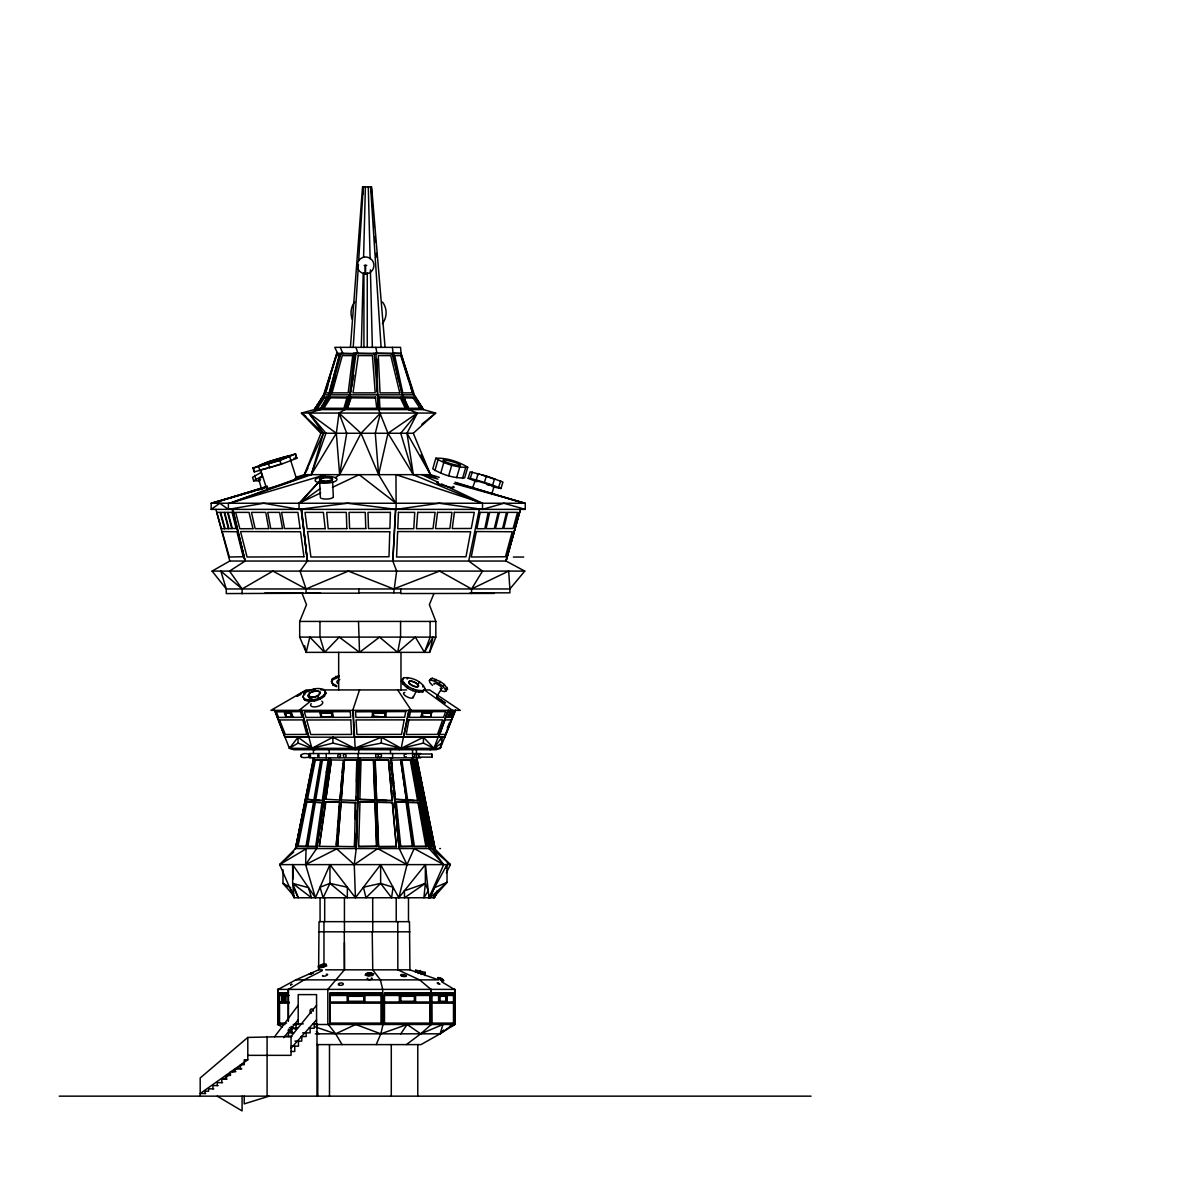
<?xml version="1.0" encoding="UTF-8"?>
<svg xmlns="http://www.w3.org/2000/svg" width="1185" height="1185" viewBox="0 0 1185 1185"><rect width="100%" height="100%" fill="white"/><g stroke="black" fill="none" stroke-linecap="round" stroke-linejoin="round"><path stroke-width="1.5" d="M377.037 391.257L377.052 382.325M377.052 376.963L377.067 359.085M295.791 979.862L318.617 969.834L319.046 921.663L409.492 921.663L409.921 969.834L438.465 979.862L295.791 979.862L278.179 989.386L278.179 1024.492M373.334 716.451L373.379 712.748L385.229 712.689L385.229 716.925L373.334 716.451L385.229 716.925M373.512 716.807L373.379 712.748M385.954 717.31L386.088 711.667M361.306 347.353L363.188 273.572M363.602 256.967L365.395 186.889M358.655 846.52L359.973 801.786L375.097 802.126L376.726 846.386L358.655 846.52L376.726 846.386M359.855 799.475L361.04 759.94L373.556 759.955L375.023 799.831L359.855 799.475L375.023 799.831M306.056 848.564L305.626 864.62L315.417 897.756L329.948 864.62L355.426 897.756L380.637 864.62L398.827 897.756L425.356 864.62L429.014 897.756L447.026 864.62L447.026 882.381L433.429 897.756L434.821 894.882M356.818 826.789L356.241 848.564L354.271 864.62L355.426 897.756M356.966 821.353L357.248 810.466M357.737 792.321L358.359 768.739M358.551 761.481L358.655 757.852M358.788 757.852L356.241 848.564L359.751 757.852M341.058 802.171L337.518 846.386L341.058 802.171L355.426 802.512L354.493 846.653L354.907 833.84M356.078 796.972L355.959 800.645L356.789 759.97L344.435 759.955L341.236 799.89L344.435 759.955M355.367 819.205L355.426 802.512M356.537 782.263L356.789 759.97M385.051 716.555L385.229 712.689M392.783 561.038L395.538 509.372M395.731 509.372L392.827 561.038L396.664 571.096L393.687 592.9M362.951 194.266L363.395 186.889M353.234 347.353L358.433 264.344M358.655 260.656L363.277 186.889M372.179 717.355L372.534 711.741M253.086 468.149L268.743 461.528L295.569 453.899L296.724 458.358L281.126 464.283L254.286 471.911L253.086 468.149L279.912 460.506L295.569 453.899M254.286 471.911L253.131 467.438M350.419 347.353L362.536 186.889L371.616 186.889L385.066 347.353M339.414 802.126L336.155 846.564L319.269 846.342L325.505 801.786L339.814 802.304L325.505 801.786M336.318 844.727L337.073 835.499M337.532 829.974L338.288 820.746M338.747 815.206L339.502 805.993M339.991 800.008L343.28 760.133L331.356 759.94L325.845 799.297L339.991 800.008L340.747 790.943M341.043 787.329L341.932 776.442M342.243 772.827L342.983 763.762M425.356 883.388L404.559 897.756L404.366 890.824L425.356 883.388L423.904 897.756L428.244 890.824L425.356 883.388L425.356 864.62M335.207 477.836L339.636 474.667L336.333 433.266L339.014 413.061L344.805 409.61L349.797 394.827L354.389 353.723L341.087 353.219L329.785 394.827L320.231 409.61L308.841 413.061L323.416 433.266L311.27 474.667L229.772 503.255L325.46 474.667L321.787 478.755M448.33 710.304L438.406 737.159L284.993 737.174L289.421 748.327L293.821 749.735L436.021 749.735L440.287 748.327L440.924 743.558M441.353 740.388L441.768 737.218L433.947 748.327L430.051 749.735M350.701 391.257L344.805 409.61L350.39 394.827L356.063 353.219L374.238 353.723L378.578 409.61L387.999 433.266L413.328 474.667L479.688 502.544M325.89 801.964L319.269 846.342M329.43 757.852L316.632 848.564L305.626 864.62L337.34 848.564M321.994 802.512L314.366 802.171L306.9 846.386L315.714 846.446L321.994 802.512L322.957 802.734L322.172 808.214M328.082 759.97L322.29 800.438L314.751 799.89L321.49 759.955L329.03 760.192L325.756 783.063M319.283 828.345L318.765 832.003L319.402 828.567M320.069 822.864L320.587 819.205M321.12 815.532L321.639 811.873M323.238 800.645L323.994 795.372M324.497 791.847L325.253 786.573M320.394 692.87C318.972 697.135 312.07 698.676 308.441 696.35L308.13 695.654C309.566 691.388 316.469 689.848 320.098 692.173L320.394 692.87L319.328 691.359L316.943 690.825L310.811 692.218L308.056 695.388L308.752 697.609M321.209 816.169L321.727 812.629M322.498 807.311L323.268 802.008M325.46 787.033L324.275 799.89L329.415 759.837L325.979 783.404M320.839 823.427L321.357 819.887M321.876 816.346L322.394 812.806M323.164 807.489L323.935 802.186M326.393 772.546L326.927 768.917M319.683 823.471L320.217 819.931M320.735 816.406L321.253 812.866M322.039 807.548L322.824 802.245M323.149 799.979L329.045 760.044M319.624 828.611L316.632 848.564L330.408 757.852L326.453 783.255M321.535 815.902L322.083 812.288M322.898 806.837L323.446 803.208M323.994 799.579L325.905 786.884M306.9 846.386L307.863 846.608L315.328 802.378L322.957 802.734M314.529 759.94L321.476 760.133L314.529 759.94L306.619 799.297L315.699 800.097L322.438 760.178L329.03 760.192M313.892 799.831L320.676 759.955M307.078 844.801L307.685 841.261M308.278 837.706L308.885 834.166M309.492 830.626L310.085 827.086M310.692 823.545L311.299 820.005M311.892 816.465L312.499 812.925M315.314 796.379L315.921 792.765M316.543 789.136L317.165 785.507M317.773 781.893L320.557 765.569M408.736 710.304L401.211 748.327L399.197 749.735M433.873 593.685L429.355 604.706L435.828 621.429L435.828 637.115L429.651 652.357L306.174 652.357L309.833 637.115L324.572 652.357L339.236 637.115L359.514 652.357L379.541 637.115L397.671 652.357L400.574 637.115L400.574 621.429M351.397 387.688L353.826 375.171M306.515 802.171L304.886 802.512L296.146 846.446L297.228 846.653M306.367 800.645L305.3 800.438L313.344 759.97L314.692 759.955M308.115 791.847L308.811 788.336M311.611 774.264L313.358 765.466M437.65 891.12L434.48 897.756L294.073 897.756L279.675 864.62L295.48 848.564L313.551 757.852M297.168 846.342L306.115 801.786L313.507 802.126L305.982 846.386L297.168 846.342L306.782 846.564M297.968 846.52L306.915 801.964L314.306 802.304M306.619 799.297L307.419 799.475L315.328 760.118M416.883 757.852L435.088 848.564L295.48 848.564L314.277 757.852M403.641 737.144L409.195 710.289M479.347 509.372L468.682 561.038L482.517 571.096L471.556 588.96L471.556 593.537M323.312 481.717L324.038 480.992A6.503 1.985 -2.6 0 0 332.467 478.503A6.503 1.985 -2.6 0 0 322.572 477.466A6.503 1.985 -2.6 0 0 322.513 480.829C326.586 480.043 323.535 484.754 323.283 480.917M295.48 848.564L308.589 788.099M311.67 773.864L314.751 759.644M429.651 652.357L432.969 637.115L424.467 652.357L415.342 637.115L397.671 652.357M421.771 716.466L422.63 712.763L430.97 712.703L430.659 716.94L421.771 716.466L430.659 716.94M422.452 716.821L422.63 712.763M383.007 1024.492L380.829 1033.824L376.208 1044.607M317.758 755.378C319.18 751.957 319.58 759.422 317.787 756.489M431.814 757.156L418.572 757.126L418.646 754.015L431.784 753.986L431.814 757.156L431.784 753.986M430.436 717.34L431.799 711.681M398.827 897.756L407.003 864.62L414.143 848.564L443.708 864.62L429.014 897.756M415.728 970.174L415.298 971.804L424.778 974.011L424.971 975.536L425.208 972.381L415.728 970.174L415.905 971.715M419.949 972.144L420.379 970.515M424.778 974.011L425.208 972.381M420.749 717.369L422.26 711.755M320.528 593.181L226.276 593.581L226.276 588.96L212.1 571.096L229.727 561.038L506.025 561.038L520.378 509.372M506.025 561.038L520.422 509.372L506.025 561.038L524.777 571.096L509.891 588.96L509.891 592.841L470.134 592.841M506.425 557.009L513.105 533.25M514.838 527.103L518.986 512.379M289.895 746.831L289.421 748.327L440.287 748.327L441.768 743.114L441.768 737.218M347.146 397.079L343.917 408.292L322.261 408.262L329.4 396.901L347.146 397.079L348.197 398.027L330.437 397.849L329.4 396.901M345.887 406.025L347.738 399.626M309.537 754.549C307.833 757.126 311.522 758.178 310.381 754.875C300.249 750.135 295.806 760.281 309.566 756.948M301.286 756.904L301.286 754.578M435.828 458.24L432.762 468.86C441.961 474.607 453.825 478.399 464.653 477.896L467.719 467.275C458.521 461.528 446.671 457.736 435.828 458.24C445.042 463.987 456.892 467.779 467.719 467.275M434.91 470.623L437.976 460.002M440.746 473.111L443.812 462.491M448.715 475.674L451.781 465.053M456.684 477.629L459.75 467.008M462.52 478.444L465.587 467.823M326.156 391.406L327.756 386.266M333.37 384.547L330.156 394.827L320.231 409.61L329 394.827L340.08 353.723L336.733 353.219L324.112 394.827L314.232 409.61L301.479 413.061L320.883 433.266L413.284 433.266L435.65 413.061L423.519 409.61L314.232 409.61L324.009 396.308M334.437 381.126L336.051 375.986M316.943 1044.607L421.001 1044.607L440.065 1033.824L442.983 1024.492L420.705 1033.824L406.366 1044.607M476.488 481.702L468.149 478.266L470.178 471.837L486.413 475.955L502.958 482.088L500.944 488.516L492.886 486.828M468.149 478.266L470.267 478.444L472.297 472.015M472.933 486.887L475.274 480.34L492.797 485.687L494.13 486.383L491.582 494.486M470.267 478.444L476.207 479.955L478.236 473.526M476.207 479.955L484.384 482.384L486.413 475.955M500.944 488.516L492.604 485.08L494.619 478.651M498.663 487.316L500.677 480.888M325.845 391.109L330.289 377.171M314.366 409.61L323.564 394.827L336.91 353.723L341.591 353.426M352.73 710.348L359.514 689.937M347.116 409.195L350.908 396.901L375.393 397.079L375.601 398.027L351.115 397.849L347.116 409.195L376.874 409.225L375.393 397.079M315.003 749.735L298.042 737.218L289.421 748.327L298.042 743.114L311.892 748.327L332.896 743.114L354.596 748.327L381.348 743.114L401.211 748.327L423.43 743.114L433.947 748.327L448.063 710.304M448.434 716.466L449.782 712.763L451.322 712.703L452.27 713.059L450.833 716.94L448.434 716.466L450.833 716.94M449.382 716.821L450.73 713.118L452.27 713.059M449.722 717.325L451.811 711.681M424.467 652.357L430.111 637.115L430.111 621.429M447.96 717.355L450.048 711.755M434.48 897.756L437.028 891.046M445.782 867.924L447.026 864.62M336.525 685.434L336.688 686.707L333.074 685.152L331.445 681.375L332.526 678.605L338.969 675.494M331.607 682.649L332.526 678.605M440.287 748.327L455.603 710.304M455.262 710.304L444.76 737.159L403.67 737.218L354.182 737.203L352.819 710.289M308.056 695.388L311.448 697.165L314.573 696.854L317.58 695.773L320.335 692.603M447.323 728.034L449.233 723.176M295.539 477.407L304.352 474.667L320.883 433.266M304.619 645.81L306.174 652.357L299.686 637.115L299.686 621.429L306.5 604.706L302.205 593.685M439.294 477.362L430.496 474.667L304.352 474.667L323.416 433.266L301.479 413.061L435.65 413.061L421.816 424.274M402.145 679.672L401.448 681.182C405.018 688.752 414.72 692.662 422.793 691.981L425.015 688.544C421.46 680.975 411.743 677.065 403.685 677.746L402.145 679.672C405.714 687.241 415.431 691.151 423.489 690.47L425.015 688.544M402.989 679.257L403.685 677.746M402.989 684.293L403.685 682.782M407.166 679.035L407.862 677.524M407.166 687.759L407.862 686.248M412.884 690.662L413.58 689.152M418.601 683.478L419.297 681.967M413.18 697.624L416.172 691.181M418.601 692.203L419.297 690.692M422.793 686.944L423.489 685.434M422.793 691.981L423.489 690.47M329.948 883.388L323.135 897.756L320.039 887.224L329.948 883.388L347.338 887.224L347.338 897.756L329.948 883.388L329.948 864.62M446.375 872.901L450.344 864.62L434.495 848.564L430.614 830.774M302.945 696.499L304.471 693.506C309.833 689.226 317.491 687.063 324.068 689.611L325.905 693.284L324.394 696.291C319.017 700.572 311.359 702.72 304.782 700.172L302.945 696.499L304.782 700.172M304.471 698.913C311.048 701.461 318.706 699.298 324.068 695.017L325.579 692.01M395.82 503.255L378.622 474.667L387.999 433.266L417.387 413.061L400.708 433.266L413.328 474.667L407.003 433.266L417.387 413.061L408.647 409.61L403.107 398.116M304.352 474.667L307.863 468.297M438.006 977.714C445.308 977.847 443.768 984.187 438.006 977.714L442.346 979.951M439.028 978.973L438.169 977.418M418.601 753.986L418.675 757.067M327.193 397.079L322.957 396.901L315.432 408.262L320.691 408.292L327.193 397.079L328.689 398.027M325.905 402.826L327.756 399.626M432.525 685.419L429.888 682.619L429.4 680.708L430.599 678.783L432.377 678.264L440.346 681.582L444.405 684.53L447.53 689.24L444.553 691.67L440.983 690.648M429.4 680.708L432.377 678.264M431.162 680.19L434.732 681.227L435.932 679.301M434.732 681.227L439.131 683.508L440.346 681.582M436.747 696.469L441.812 688.381M446.315 691.166L443.19 686.456L444.405 684.53M445.827 689.255L447.026 687.33M322.261 408.262L323.312 409.195L330.437 397.849M318.735 404.085L323.298 397.079L324.66 398.027M315.432 408.262L316.913 409.195L324.453 397.849L327.267 397.967M400.767 1033.824L407.136 1024.492L420.705 1033.824L431.266 1024.492M274.565 1036.771L298.205 1005.265M379.052 405.951L379.289 396.901L401.167 397.079L406.455 408.292L405.744 409.225L379.23 409.195M378.578 397.849L400.441 398.027L401.167 397.079M440.183 978.188C441.205 977.877 437.68 978.351 441.383 979.551M283.63 1037.69L298.205 1019.796M247.798 1055.346L291.051 1055.346L291.051 1036.46L316.558 1005.265M344.435 942.682L344.435 969.834L327.815 989.386L327.815 1024.492M319.328 481.466L299.716 503.255L320.424 488.427M291.051 1048.192L316.558 1019.796M456.847 483.347L525.266 503.255L525.266 509.372L503.892 503.255L482.517 509.372L439.309 503.255L396.101 509.372L347.575 503.255L299.035 509.372L299.035 503.255L319.461 481.154M321.861 478.562L325.46 474.667M361.04 759.94L373.556 759.955M388.621 759.97L375.023 760.178L388.621 759.97L392.117 800.645L388.413 760.192M359.973 801.786L375.097 802.126M386.947 800.467L376.593 800.097L375.215 759.955M377.26 817.117L376.874 802.171L392.516 802.512L396.338 846.653L378.415 846.608L377.393 820.805M376.682 802.378L392.516 802.512M378.415 846.608L396.545 846.446M315.358 1033.824L440.065 1033.824L443.605 1030.328M380.637 883.388L365.987 897.756L363.44 887.224L380.637 883.388L393.035 887.224L391.613 897.756L380.637 883.388L380.637 864.62M454.684 989.386L454.684 1024.492L440.065 1033.824L443.723 1030.328M253.62 480.829L262.181 476.029L261.13 472.445L252.583 477.259L253.62 480.829L259.93 480.829M421.43 810.466L429.089 848.564L443.708 864.62L431.799 848.564L450.344 864.62L279.675 864.62L293.776 852M320.528 713.163L331.785 712.748L332.081 716.984L321.313 716.866L320.528 713.163L331.785 712.748M321.313 716.866L332.496 716.614M291.051 1036.46L247.798 1037.423L200.191 1077.965L200.191 1096.155M224.113 1078.957L229.801 1074.336M232.645 1072.025L244.006 1062.767M305.197 691.551L305.908 690.899L304.56 691.373M299.138 710.348L310.44 701.268M451.618 1026.447L453.766 1024.981M440.065 1033.824L452.951 1024.492L450.241 1026.047M267.41 486.62L211.167 503.255L211.167 509.372L219.788 503.255L228.409 509.372L263.722 503.255L299.035 509.372M296.872 696.025L297.672 695.447M247.798 1037.423L247.798 1059.79L200.191 1093.533L205.716 1093.533M404.144 397.879L413.239 398.027L414.587 397.079L421.89 408.292L420.527 409.225L409.032 409.21M332.674 679.879L339.117 676.783M312.248 973.433L310.04 974.085L311.018 974.011M453.055 1025.469L454.492 1024.492M441.768 743.114L433.947 748.327L423.43 737.218L401.211 748.327L381.348 737.218L354.596 748.327L332.896 737.233L311.892 748.327L301.523 710.348M303.36 692.795L304.397 692.114M232.912 509.372L245.147 561.038L229.549 571.096L242.11 588.96L242.11 593.774M298.694 694.765L301.153 693.255M279.675 864.62L306.545 848.564M299.657 695.032L300.916 694.306M302.397 692.529L303.567 691.892M313.062 973.107L309.404 973.848L311.448 973.981M311.151 973.285L309.537 974.159L312.929 972.781L311.551 973.418M297.494 696.202L298.487 695.684M322.305 970.663L304.145 979.862L288.488 989.386L288.459 1020.803M299.035 503.255L320.735 492.93M332.422 487.376L359.129 474.667L396.101 503.255L396.101 509.372M321.994 964.501L318.261 966.234L318.824 968.189L326.63 965.968L326.068 964.012L321.994 964.501L326.275 964.708M318.469 966.93L320.942 965.775M318.632 967.493L326.423 965.271M311.122 973.078L309.877 973.848L311.211 973.566M284.489 713.148L291.021 712.733L292.354 716.599L291.51 716.969L285.822 716.851L284.489 713.148L291.021 712.733M285.822 716.851L292.354 716.599M229.772 503.255L294.784 479.436M296.443 478.829L307.819 474.667L295.524 478.296M407.136 1024.492L380.829 1033.824L355.678 1024.492L335.651 1033.824L315.106 1026.832M305.3 800.438L306.959 799.89M267.351 486.205L212.707 503.255L267.306 486.842M269.054 1096.155L244.214 1103.887L244.214 1096.155M295.495 478.37L307.819 474.667M445.753 689.744L447.53 689.24M255.042 490.931L211.167 503.255L525.266 503.255L453.988 483.539M258.552 489.953L263.811 488.472M400.708 759.955L406.411 799.831L400.708 759.955L391.406 760.118L395.346 799.475L405.729 800.008M401.596 763.807L401.063 760.178L411.091 759.97L418.409 800.438L406.84 800.097L414.024 800.467M401.063 760.178L411.091 759.97M398.086 826.908L395.583 801.964L406.736 802.126L413.061 846.386L400.041 846.52L413.061 846.386M395.583 801.964L406.736 802.126M418.779 802.512L407.166 802.378L418.779 802.512L426.733 846.446L413.565 846.608M293.954 458.269L296.783 457.662M412.261 760.118L414.913 759.955L422.586 799.831L419.49 799.475L412.261 760.118L417.016 759.97L425.104 800.438L419.49 799.475M414.913 759.955L414.009 760.133L421.682 800.008M417.016 759.97L414.083 760.178L421.771 800.097M422.23 814.436L419.949 801.964L420.853 801.786L423.015 802.126L431.533 846.386L428.126 846.52L422.882 818.005M423.015 802.126L422.112 802.304L430.629 846.564L434.317 846.446L425.519 802.512L422.201 802.378M419.949 801.964L425.519 802.512M428.126 846.52L434.317 846.446M477.303 473.882L478.31 474.667M494.13 486.383L491.39 485.924M418.498 799.697L422.127 799.431M353.397 353.174L356.966 353.056M401.034 353.219L400.574 347.353L334.777 347.353L337.829 353.723L401.034 353.219L413.654 394.827M373.112 353.471L376.756 353.367M346.938 397.627L350.582 397.597M423.312 713.133L431.651 713.059M373.556 713.103L385.406 713.044M274.89 710.393L284.978 737.248L308.841 737.188L301.716 710.333M364.151 265.396L366.772 265.396M391.006 353.723L394.338 353.723M323.564 394.827L349.797 394.827M350.39 394.827L414.335 394.827L423.519 409.61L414.632 396.308M211.167 509.372L525.266 509.372M234.615 512.379L228.038 512.379L232.29 528.54L236.111 528.48L232.053 512.379M513.327 557.039L523.726 557.039M212.1 571.096L524.777 571.096M358.877 592.9L400.723 592.9M264.61 593.137L303.227 593.137M494.071 593.418L400.723 593.537L400.723 588.96M299.686 621.429L435.828 621.429M299.686 637.115L435.828 637.115M315.373 689.937L306.174 689.937L270.935 710.348L460.298 710.348L429.651 689.937L424.141 689.937M320.883 689.937L406.603 689.937M420.705 753.556L309.137 753.556L309.137 757.852L420.705 757.852M439.739 848.564L440.509 848.564M318.617 931.825L409.921 931.825M318.617 969.834L322.187 969.834M325.668 969.834L409.921 969.834M277.483 989.386L455.01 989.386L454.936 1024.492L315.195 1024.492M288.192 992.749L278.579 992.749L278.579 1023.099L286.592 1023.099M278.579 994.245L288.192 994.245M329.919 994.245L381.318 994.245M384.473 994.245L430.214 994.245M431.903 994.245L454.344 994.245M278.579 995.459L289.11 995.459M430.214 995.459L384.044 995.459L384.044 1002.006L430.214 1002.006M431.073 995.459L454.344 995.459M348.242 996.304L364.121 996.304L364.121 1001.266L348.242 1001.266L348.242 996.304L348.36 1001.266M278.579 1002.006L289.11 1002.006M431.073 1002.006L454.344 1002.006M278.579 1003.162L289.11 1003.162M430.214 1003.162L384.044 1003.162L384.044 1023.099L430.214 1023.099L430.214 992.749L384.473 992.749L384.473 1023.099M431.073 1003.162L454.344 1003.162M329.919 1023.099L381.437 1023.099L381.437 1003.162L329.919 1003.162L330.037 1023.099L329.919 992.749L381.318 992.749L381.318 1023.099M431.073 1023.099L454.344 1023.099L454.344 992.749L431.903 992.749L431.903 1023.099M303.286 1023.855L296.043 1023.855L296.043 1028.269M313.299 1023.855L316.988 1023.855L316.988 1096.155M277.483 1024.492L285.022 1024.492M293.184 1024.492L297.168 1024.492M297.361 1028.269L291.91 1028.269L291.91 1032.876M308.737 1028.269L314.173 1028.269L314.173 1023.855M293.747 1032.876L288.414 1032.876L288.414 1036.534M302.619 1032.876L310.1 1032.876L310.1 1028.269M284.859 1036.534L291.969 1036.534M300.842 1036.534L306.16 1036.534L306.16 1032.876M294.902 1041.111L301.76 1041.111L301.76 1036.534M291.347 1046.177L298.457 1046.177L298.457 1041.111M291.051 1051.45L294.754 1051.45L294.754 1046.177M247.798 1059.79L244.214 1059.79L244.214 1064.722L240.466 1064.722L240.466 1068.944M241.784 1068.944L234.63 1068.944L234.63 1071.655M235.904 1071.655L230.453 1071.655L230.453 1075.373L226.291 1075.373L226.291 1079.12M227.046 1079.12L221.773 1079.12L221.773 1082.646M222.573 1082.646L217.255 1082.646L217.255 1085.593M218.173 1085.593L212.93 1085.593L212.93 1088.837M213.789 1088.837L208.604 1088.837L208.604 1091.207L205.079 1091.207L205.079 1093.533M59.25 1096.155L811.044 1096.155M346.909 408.262L376.667 408.292L376.874 409.225M406.455 408.292L379.941 408.262L379.289 396.901M421.89 408.292L408.751 408.262L403.7 396.901L414.587 397.079M323.312 409.195L344.968 409.225M438.42 737.218L445.145 737.218M344.879 760.178L357.233 760.192M426.733 846.446L414.365 846.386L407.966 802.171M337.518 846.386L354.493 846.653M328.526 392.872L331.756 392.887M307.863 846.608L316.662 846.653L315.714 846.446M316.913 409.195L322.187 409.225L320.691 408.292M341.517 802.378L355.9 802.734M376.786 799.89L392.324 800.438M341.236 799.89L355.5 800.438M421.164 974.426C424.556 974.307 417.505 971.656 418.246 973.492M396.012 799.297L406.411 799.831M307.419 799.475L314.692 800.008M315.699 800.097L320.217 800.438M477.288 473.911L479.732 474.385M440.761 979.714L443.753 980.558M313.344 759.97L314.41 760.192M304.886 802.512L305.967 802.734M402.204 976.159L404.455 976.544A2.992 0.904 9.4 0 0 406.114 975.492A2.992 0.904 9.4 0 0 401.671 974.544A2.992 0.904 9.4 0 0 401.552 975.922L403.789 976.484M321.49 759.955L322.438 760.178M314.366 802.171L315.328 802.378M306.115 801.786L306.915 801.964M291.273 889.357L294.073 897.756L292.651 883.388L308.5 887.683L311.507 897.756L292.651 883.388L292.651 864.62L315.417 897.756M437.946 479.095L421.904 474.667L438.287 482.399M481.702 474.948L494.812 479.258L493.286 478.621M487.109 484.739L489.42 485.391M428.792 475.17L435.799 477.214M455.114 482.221L523.726 503.255M442.124 979.817L441.338 979.639M437.665 982.735C435.176 983.298 443.457 985.757 438.065 982.898M484.384 482.384L492.604 485.08M482.517 509.372L482.517 503.255L395.968 474.667L396.101 503.255M309.463 698.158L310.514 698.528M421.164 971.626L422.438 972.218M449.782 712.763L450.73 713.118M477.836 481.688L474.963 480.399M331.445 681.375L332.926 683.878L335.325 684.915M331.356 759.94L325.845 799.297M441.561 483.939L482.517 503.255M289.466 1027.602L292.71 1029.158M440.42 978.632L441.65 979.328M267.321 487.924A15.79 0.859 -17.8 0 0 273.276 487.065L276.801 486.043A15.79 0.859 -17.8 0 0 296.591 478.918L296.324 478.77A15.79 0.859 -17.8 0 0 295.05 478.962M290.71 887.683L282.993 883.388L282.993 869.746M439.191 978.692L441.975 980.262M282.193 1027.04L277.808 1024.492L277.882 989.386M288.044 1030.432L292.428 1032.979M217.255 1096.155L242.081 1110.923L242.081 1096.155M441.635 981.758L454.314 989.386M447.234 862.739L450.344 864.62M322.957 396.901L324.453 397.849M440.346 979.477L439.176 978.425M291.021 1026.358L295.302 1029.158M439.131 683.508L443.19 686.456M424.467 689.937L452.344 710.348M440.153 978.854L439.383 978.055M301.479 413.061L305.76 416.424M288.429 1029.158L292.517 1032.668M316.351 1031.498L319.046 1033.824M336.436 848.564L354.271 864.62L377.719 848.564L407.003 864.62L399.197 848.564L396.857 826.789M286.814 886.987L282.993 883.388L294.324 896.452M442.435 979.432L443.59 980.854M328.349 1024.492L335.651 1033.824L342.05 1044.607M397.671 689.937L411.254 710.348M416.676 399.745L422.334 408.262M413.239 398.027L420.527 409.225M325.905 693.284L324.068 689.611M407.003 433.266L430.496 474.667L413.284 433.266M421.016 454.788L430.496 474.667M400.441 398.027L405.744 409.225M355.248 749.735L353.204 710.348M293.643 887.683L298.25 897.756L292.651 883.388M340.243 347.353L343.013 353.723M275.942 713.089L277.601 717.369M278.608 719.962L283.63 732.863M274.49 710.333L284.978 737.248M285.333 712.792L286.207 715.251M291.066 711.711L293.065 717.355M290.192 713.089L291.51 716.969M284.548 711.785L286.429 717.384M414.335 394.827L400.989 353.723L393.109 353.219L392.383 347.353M355.93 347.353L358.003 353.723M295.524 454.596L296.724 458.358M289.792 457.025L290.992 460.787M290.547 460.047L296.591 478.918M279.912 460.506L281.126 464.283M268.536 464.135L269.75 467.912M260.522 469.527L266.566 488.398M258.715 466.934L259.93 470.697M401.271 355.589L408.499 379.333M410.573 386.117L412.113 391.198M324.572 652.357L319.965 637.115L319.965 621.429M258.715 479.303L261.737 489.672M254.686 475.303L255.723 478.888M229.816 561.038L215.922 509.372M324.068 695.017L324.394 696.291M319.92 697.817L320.246 699.091M317.58 695.773L317.98 697.298M314.262 688.855L314.588 690.129M314.262 699.668L314.588 700.928M311.448 697.165L311.833 698.691M308.604 690.707L308.93 691.966M308.604 700.068L308.93 701.327M304.471 693.506L304.782 694.765M232.201 509.372L245.028 561.038M232.527 509.372L245.147 561.038M350.908 396.901L351.115 397.849M425.578 807.652L427.518 816.554M320.942 712.807L321.727 716.51M416.661 759.644L435.088 848.564M332.333 711.726L333.489 717.369M398.619 380.355L393.153 353.219L402.219 394.827L408.647 409.61L402.544 394.827L392.042 353.723L375.941 353.219L378.578 409.61L377.897 403.048M415.95 760.192L424.052 800.645M424.452 802.734L433.236 846.653M415.224 779.626L415.95 783.255M417.772 792.321L420.69 806.837M375.838 347.353L377.067 353.723M415.135 759.955L422.838 799.89M423.282 802.171L431.799 846.386M423.563 809.459L430.733 846.608M413.165 759.94L420.394 799.297M420.853 801.786L429.029 846.342M412.158 757.852L428.807 848.564M331.37 713.103L332.081 716.984M412.587 757.852L429.089 848.564M410.306 760.192L417.624 800.645M417.994 802.734L425.933 846.653M319.92 711.8L320.868 717.399M401.848 759.955L407.64 799.89M402.115 767.436L403.952 780.13M404.485 783.774L405.27 789.21M405.788 792.839L406.322 796.468M408.188 809.459L408.707 812.984M409.21 816.524L409.729 820.064M410.499 825.367L411.002 828.908M411.773 834.225L412.291 837.765M412.795 841.291L413.313 844.831M406.07 802.304L412.395 846.564M335.844 676.309L335.992 677.583M332.926 683.878L333.074 685.152M301.153 509.372L307.404 561.038L300.042 571.096L306.056 588.96L306.056 593.181L358.877 593.181L358.877 588.96M301.39 509.372L307.404 561.038L301.597 509.372M390.398 766.932L390.798 770.561M391.568 777.819L392.161 783.255M392.946 790.513L393.331 794.143M394.309 803.208L394.709 806.837M396.264 801.786L400.723 846.342M391.583 761.911L392.294 769.065M392.842 774.442L393.731 783.374M394.087 786.958L394.812 794.113M398.441 830.478L399.33 839.395M390.517 757.852L399.197 848.564L390.946 757.852M392.309 802.734L396.338 846.653M371.201 186.889L372.194 199.791M372.608 205.331L373.319 214.544M373.882 221.921L374.312 227.461M375.008 236.689L375.438 242.214M376.282 253.279L376.563 256.967M370.579 186.889L381.096 347.353M359.514 652.357L358.507 621.429M332.63 481.391L333.326 496.93M324.038 480.992L324.112 482.606M319.669 481.702L320.35 497.256M292.651 864.62L293.258 878.811M376.874 802.171L378.622 846.386M375.082 761.985L376.015 785.581M376.238 791.032L376.593 800.097M373.379 760.133L374.845 800.008M374.934 802.304L376.549 846.564M368.283 186.889L370.12 258.819M370.401 269.884L372.371 347.353M372.223 931.825L372.757 969.834L380.385 979.862L382.681 989.386L382.607 1024.492M344.272 931.825L344.435 969.834M453.5 995.459L453.5 1002.006M453.5 1003.162L453.5 1023.099M447.234 995.459L447.16 1002.006M446.315 995.459L446.315 1002.006M445.945 996.304L445.945 1001.266M439.902 996.304L439.902 1001.266M439.413 995.459L439.413 1002.006M438.583 995.459L438.583 1002.006M431.266 989.386L431.429 1024.492M430.984 1024.492L430.984 989.386L419.564 979.862L397.834 969.834L397.76 921.663M429.77 995.459L429.77 1002.006M429.77 1003.162L429.77 1023.099M423.43 737.218L423.43 743.114M417.772 1044.607L417.772 1096.155M416.409 749.735L416.513 757.852M415.55 995.459L415.55 1002.006M415.12 995.459L415.12 1002.006M414.365 996.304L414.365 1001.266M412.543 749.735L412.543 753.556M408.484 897.756L408.484 921.663M400.974 652.357L400.974 689.937M400.782 996.304L400.782 1001.266M399.789 995.459L399.789 1002.006M399.36 995.459L399.36 1002.006M396.22 897.756L396.22 921.663M392.605 753.556L392.605 757.852M391.287 1044.607L391.287 1096.155M390.487 749.735L390.487 753.556M381.348 737.218L381.348 743.114M372.757 931.825L372.683 897.756M367.261 272.683L367.261 347.353M365.587 265.396L365.587 273.779M365.158 265.396L365.158 273.75M364.847 995.459L364.965 1002.006M363.928 272.683L363.928 347.353M364.002 996.304L364.002 1001.266M358.655 749.735L358.655 753.556M358.137 753.556L358.137 757.852M347.131 995.459L347.249 1002.006M344.435 897.756L344.435 931.825M338.673 652.357L338.673 689.937M332.896 737.233L332.896 743.114M329.489 1044.607L329.489 1096.155M329.223 749.735L329.223 753.556M326.245 753.556L326.245 757.852M324.69 897.756L324.69 921.663M323.964 921.663L323.964 964.397M320.069 897.756L320.069 921.663M317.787 1044.607L317.787 1096.155M316.558 1024.492L316.558 994.615L298.205 994.615L298.205 1024.492M313.433 749.735L313.433 753.556M298.042 737.218L298.042 743.114M288.148 989.386L288.192 1021.292M286.029 995.459L286.029 1002.006M285.111 995.459L285.111 1002.006M282.919 996.304L282.919 1001.266M282.711 995.459L282.711 1002.006M281.793 995.459L281.793 1002.006M279.482 995.459L279.482 1002.006M279.482 1003.162L279.482 1023.099M279.305 995.459L279.305 1002.006M279.305 1003.162L279.305 1023.099M267.084 1036.46L267.084 1096.155M228.409 503.255L228.409 509.372M326.275 974.218A2.696 0.755 -15.9 0 1 327.356 974.988A2.696 0.755 -15.9 0 1 323.831 976.233A2.696 0.755 -15.9 0 1 322.75 975.462M371.364 977.966A2.577 0.889 -2.7 0 1 371.616 979.21A2.577 0.889 -2.7 0 1 367.987 979.447A2.577 0.889 -2.7 0 1 367.72 978.203M311.24 1013.264A2.207 1.6 -90 0 1 310.07 1010.761A2.207 1.6 -90 0 1 311.788 1008.939A2.207 1.6 -90 0 1 313.255 1011.131M324.453 966.486A2.696 0.755 -15.9 0 1 321.313 967.464M371.601 973.907A2.577 0.889 -2.7 0 1 370.92 975.166A2.577 0.889 -2.7 0 1 367.335 975.077A2.577 0.889 -2.7 0 1 368.017 973.818M406.129 756.578A1.6 1.081 -90 0 1 404.618 756.919A1.6 1.081 -90 0 1 404.381 754.682A1.6 1.081 -90 0 1 405.907 754.341M343.294 755.615A1.57 1.422 -90 0 1 345.294 754.475A1.57 1.422 -90 0 1 345.783 756.889A1.57 1.422 -90 0 1 343.531 756.785M378.874 756.682A1.763 1.733 -90 0 1 376.519 757.319A1.763 1.733 -90 0 1 375.882 754.919A1.763 1.733 -90 0 1 378.237 754.267M416.024 754.193A1.852 0.904 -90 0 1 416.927 754.208M413.076 696.469A5.332 1.985 24.9 0 1 407.299 696.973A5.332 1.985 24.9 0 1 404.796 692.425M321.802 701.15A6.295 2.859 -14.2 0 1 317.047 706.63A6.295 2.859 -14.2 0 1 311.181 703.564M434.14 684.382A4.651 1.274 32 0 1 436.08 683.612A4.651 1.274 32 0 1 441.264 687.078A4.651 1.274 32 0 1 440.227 688.455M338.214 683.597A4.236 2.34 -6.9 0 1 337.503 683.182M337.058 682.664A4.236 2.34 -6.9 0 1 339.843 679.494M414.676 682.427A5.332 1.985 24.9 0 1 417.461 686.93A5.332 1.985 24.9 0 1 409.225 683.404A5.332 1.985 24.9 0 1 413.402 681.879M453.07 486.383A9.05 1.2 16.1 0 1 445.16 485.998A9.05 1.2 16.1 0 1 438.006 482.058M333.015 497.448A6.503 1.985 -2.6 0 1 322.024 498.618M321.061 498.233A6.503 1.985 -2.6 0 1 320.498 497.774M323.105 478.162A6.503 1.985 -2.6 0 1 332.541 479.392A6.503 1.985 -2.6 0 1 324.083 481.791L322.542 481.643A6.503 1.985 -2.6 0 1 321.713 478.518M282.237 463.453A15.79 0.859 -17.8 0 1 278.519 464.713M277.231 465.142A15.79 0.859 -17.8 0 1 274.594 465.986M273.305 466.386A15.79 0.859 -17.8 0 1 270.743 467.171M267.217 468.193A15.79 0.859 -17.8 0 1 262.063 469.497M260.581 479.732A13.805 1.852 -16.2 0 1 262.477 476.859M382.548 302.071A17.686 17.538 -90 0 1 382.429 323.609M352.33 319.446A17.686 17.538 -90 0 1 354.715 301.923M389.776 531.754L388.991 556.757L310.914 557.009L307.552 531.561L389.776 531.754M390.398 512.379L389.88 528.48L368.505 528.54L367.972 512.379L390.398 512.379M397.642 531.561L396.575 557.009L465.986 556.757L470.667 531.754L397.642 531.561M398.441 512.379L397.76 528.732L413.787 528.688L414.735 512.379L398.441 512.379M417.712 512.379L416.439 528.673L433.014 528.614L435.117 512.379L417.712 512.379M352.715 355.633L348.197 392.857L332.022 392.902L342.302 355.589L352.715 355.633M437.532 512.379L435.473 528.599L449.87 528.554L451.959 512.379L437.532 512.379M454.359 512.379L452.27 528.54L471.275 528.48L474.281 512.379L454.359 512.379M358.255 355.589L352.997 392.902L375.215 392.857L372.416 355.633L358.255 355.589M346.731 433.266L339.636 474.667L361.01 433.266L380.474 413.061L375.29 433.266L378.622 474.667L361.01 433.266L339.014 413.061L346.731 433.266M408.855 719.947L406.218 734.507L437.517 734.389L442.672 719.887L408.855 719.947M410.321 711.844L409.314 717.399L443.59 717.295L445.619 711.578L410.321 711.844M404.189 719.858L401.493 734.374L356.952 734.478L356.048 719.932L404.189 719.858M405.729 711.563L404.663 717.28L355.9 717.384L355.559 711.829L405.729 711.563M476.326 531.561L471.245 557.009L505.462 556.757L512.246 531.754L476.326 531.561M480.162 512.379L476.888 528.732L484.798 528.688L488.19 512.379L480.162 512.379M489.642 512.379L486.102 528.673L494.278 528.614L498.218 512.379L489.642 512.379M499.403 512.379L495.478 528.599L502.573 528.554L506.513 512.379L499.403 512.379M507.684 512.379L503.758 528.54L513.135 528.48L517.504 512.379L507.684 512.379M339.206 355.633L329.089 392.857L325.134 392.902L336.496 355.589L339.206 355.633M325.949 433.266L311.27 474.667L336.333 433.266L308.841 413.061L325.949 433.266M444.953 719.932L439.753 734.493L445.486 734.389L451.13 719.873L444.953 719.932M447.841 711.844L445.856 717.399L452.137 717.28L454.359 711.578L447.841 711.844M434.495 887.683L430.066 897.756L447.026 882.381L434.495 887.683M366.328 973.507L365.113 975.062L368.254 976.04L372.608 975.477L373.823 973.922L370.683 972.944L366.328 973.507M290.592 984.898L291.791 984.276L290.592 984.898M272.876 571.096L242.11 588.96L220.825 571.096L226.276 588.96L509.891 588.96L508.676 571.096L471.556 588.96L439.591 571.096L393.687 588.96L348.36 571.096L306.056 588.96L272.876 571.096M224.572 528.688L221.373 528.732L216.766 512.379L220.054 512.379L224.572 528.688M228.438 528.614L225.106 528.673L220.647 512.379L224.158 512.379L228.438 528.614M231.816 528.554L228.927 528.599L224.646 512.379L227.55 512.379L231.816 528.554M243.236 556.757L229.327 557.009L222.158 531.561L236.941 531.754L243.236 556.757M300.516 711.607L276.386 711.874L278.579 717.429L302.086 717.325L300.516 711.607M412.587 392.857L402.811 392.902L394.709 355.589L400.737 355.633L412.587 392.857M303.952 556.757L247.073 557.009L240.555 531.561L300.531 531.754L303.952 556.757M350.316 711.622L304.382 711.889L305.967 717.443L350.642 717.34L350.316 711.622M306.782 734.419L285.318 734.522L279.571 719.962L302.797 719.902L306.782 734.419M252.968 528.688L239.829 528.732L235.652 512.379L249.028 512.379L252.968 528.688M268.728 528.614L255.145 528.673L251.457 512.379L265.751 512.379L268.728 528.614M282.534 528.554L270.743 528.599L267.721 512.379L279.571 512.379L282.534 528.554M300.086 528.48L284.504 528.54L281.541 512.379L297.879 512.379L300.086 528.48M325.208 528.688L307.167 528.732L305.019 512.379L323.372 512.379L325.208 528.688M346.835 528.614L328.201 528.673L326.704 512.379L346.301 512.379L346.835 528.614M365.795 528.554L349.605 528.599L349.027 512.379L365.261 512.379L365.795 528.554M399.804 392.857L380.044 392.902L378.282 355.589L390.754 355.633L399.804 392.857M350.775 719.917L306.678 719.976L310.796 734.537L351.589 734.433L350.775 719.917M381.437 995.459L329.919 995.459L330.037 1002.006L381.437 1002.006L381.437 995.459M284.948 996.304L282 996.304L282 1001.266L284.948 1001.266L284.948 996.304M414.794 996.304L400.337 996.304L400.337 1001.266L414.794 1001.266L414.794 996.304M446.789 996.304L439.072 996.304L439.072 1001.266L446.789 1001.266L446.789 996.304M366.002 273.809L363.839 273.631A8.428 8.354 -90 0 1 358.936 260.315A8.428 8.354 -90 0 1 372.979 261.47A8.428 8.354 -90 0 1 366.002 273.809M437.161 697.417L445.042 702.898L437.161 697.417M339.428 985.224A2.533 1.2 -4 0 0 343.354 984.098A2.533 1.2 -4 0 0 339.74 983.12A2.533 1.2 -4 0 0 339.428 985.224M321.12 966.753A2.696 0.755 -15.9 0 0 324.957 965.049A2.696 0.755 -15.9 0 0 320.972 965.449A2.696 0.755 -15.9 0 0 321.12 966.753M367.75 974.514A2.577 0.889 -2.7 0 0 371.971 973.833A2.577 0.889 -2.7 0 0 368.594 972.959A2.577 0.889 -2.7 0 0 367.75 974.514M340.228 756.889A1.57 1.422 -90 0 0 339.384 754.341A1.57 1.422 -90 0 0 337.814 756.43A1.57 1.422 -90 0 0 340.228 756.889M381.303 756.682A1.763 1.733 -90 0 0 379.807 754.03A1.763 1.733 -90 0 0 378.311 756.682A1.763 1.733 -90 0 0 381.303 756.682M414.498 756.578A1.6 1.081 -90 0 0 413.743 754.045A1.6 1.081 -90 0 0 412.617 756.267A1.6 1.081 -90 0 0 414.498 756.578M410.365 684.145A5.332 1.985 24.9 0 0 418.483 686.189A5.332 1.985 24.9 0 0 412.261 681.242A5.332 1.985 24.9 0 0 410.365 684.145M265.973 464.313A15.79 0.859 -17.8 0 0 289.303 456.166A15.79 0.859 -17.8 0 0 267.588 462.239A15.79 0.859 -17.8 0 0 265.973 464.313M320.587 482.962A10.961 3.362 -2.6 0 0 337.029 479.377A10.961 3.362 -2.6 0 0 320.587 477.125A10.961 3.362 -2.6 0 0 320.587 482.962M445.456 461.824A9.05 1.2 16.1 0 0 460.106 465.483A9.05 1.2 16.1 0 0 449.767 460.965A9.05 1.2 16.1 0 0 445.456 461.824"/></g></svg>
